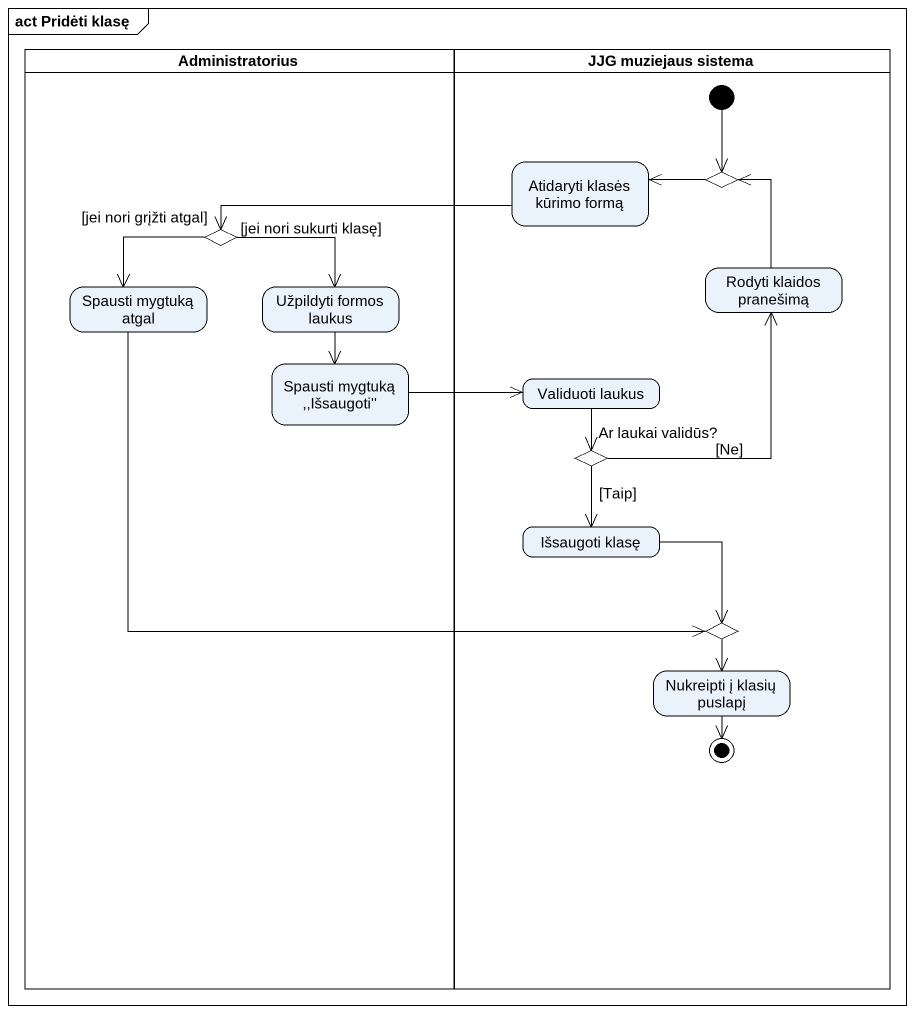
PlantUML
@startuml
mainframe act Pridėti klasę
hide empty description
state Administratorius <<partition>> {
  state choice2 <<choice>>
  state "Spausti mygtuką atgal" as Spausti_mygtuką_atgal
  state "Užpildyti formos laukus" as Užpildyti_formos_laukus
  state "Spausti mygtuką ,,Išsaugoti''" as Spausti_mygtuką_Išsaugoti
}
state "JJG muziejaus sistema" as JJG_muziejaus_sistema <<partition>> {
  state "Atidaryti klasės kūrimo formą" as Atidaryti_klasės_kūrimo
  state choice1 <<choice>>
  state "Rodyti klaidos pranešimą" as Rodyti_klaidos_pranešimą
  state "Validuoti laukus" as Validuoti_laukus
  state choice3 <<choice>>
  state "Išsaugoti klasę" as Išsaugoti_klasę
  state choice4 <<choice>>
  state "Nukreipti į klasių puslapį" as Nukreipti_į_klasių_puslapį
  [*] --> choice1
  Nukreipti_į_klasių_puslapį --> [*]
}
Atidaryti_klasės_kūrimo -left-> choice2
choice1 -left-> Atidaryti_klasės_kūrimo
choice2 --> Spausti_mygtuką_atgal : [jei nori grįžti atgal]
choice2 --> Užpildyti_formos_laukus : [jei nori sukurti klasę]
Rodyti_klaidos_pranešimą -up-> choice1
Spausti_mygtuką_atgal -right-> choice4
Užpildyti_formos_laukus --> Spausti_mygtuką_Išsaugoti
Spausti_mygtuką_Išsaugoti -right-> Validuoti_laukus
Validuoti_laukus --> choice3 : Ar laukai validūs?
choice3 -up-> Rodyti_klaidos_pranešimą : [Ne]
choice3 --> Išsaugoti_klasę : [Taip]
Išsaugoti_klasę --> choice4
choice4 --> Nukreipti_į_klasių_puslapį
@enduml
